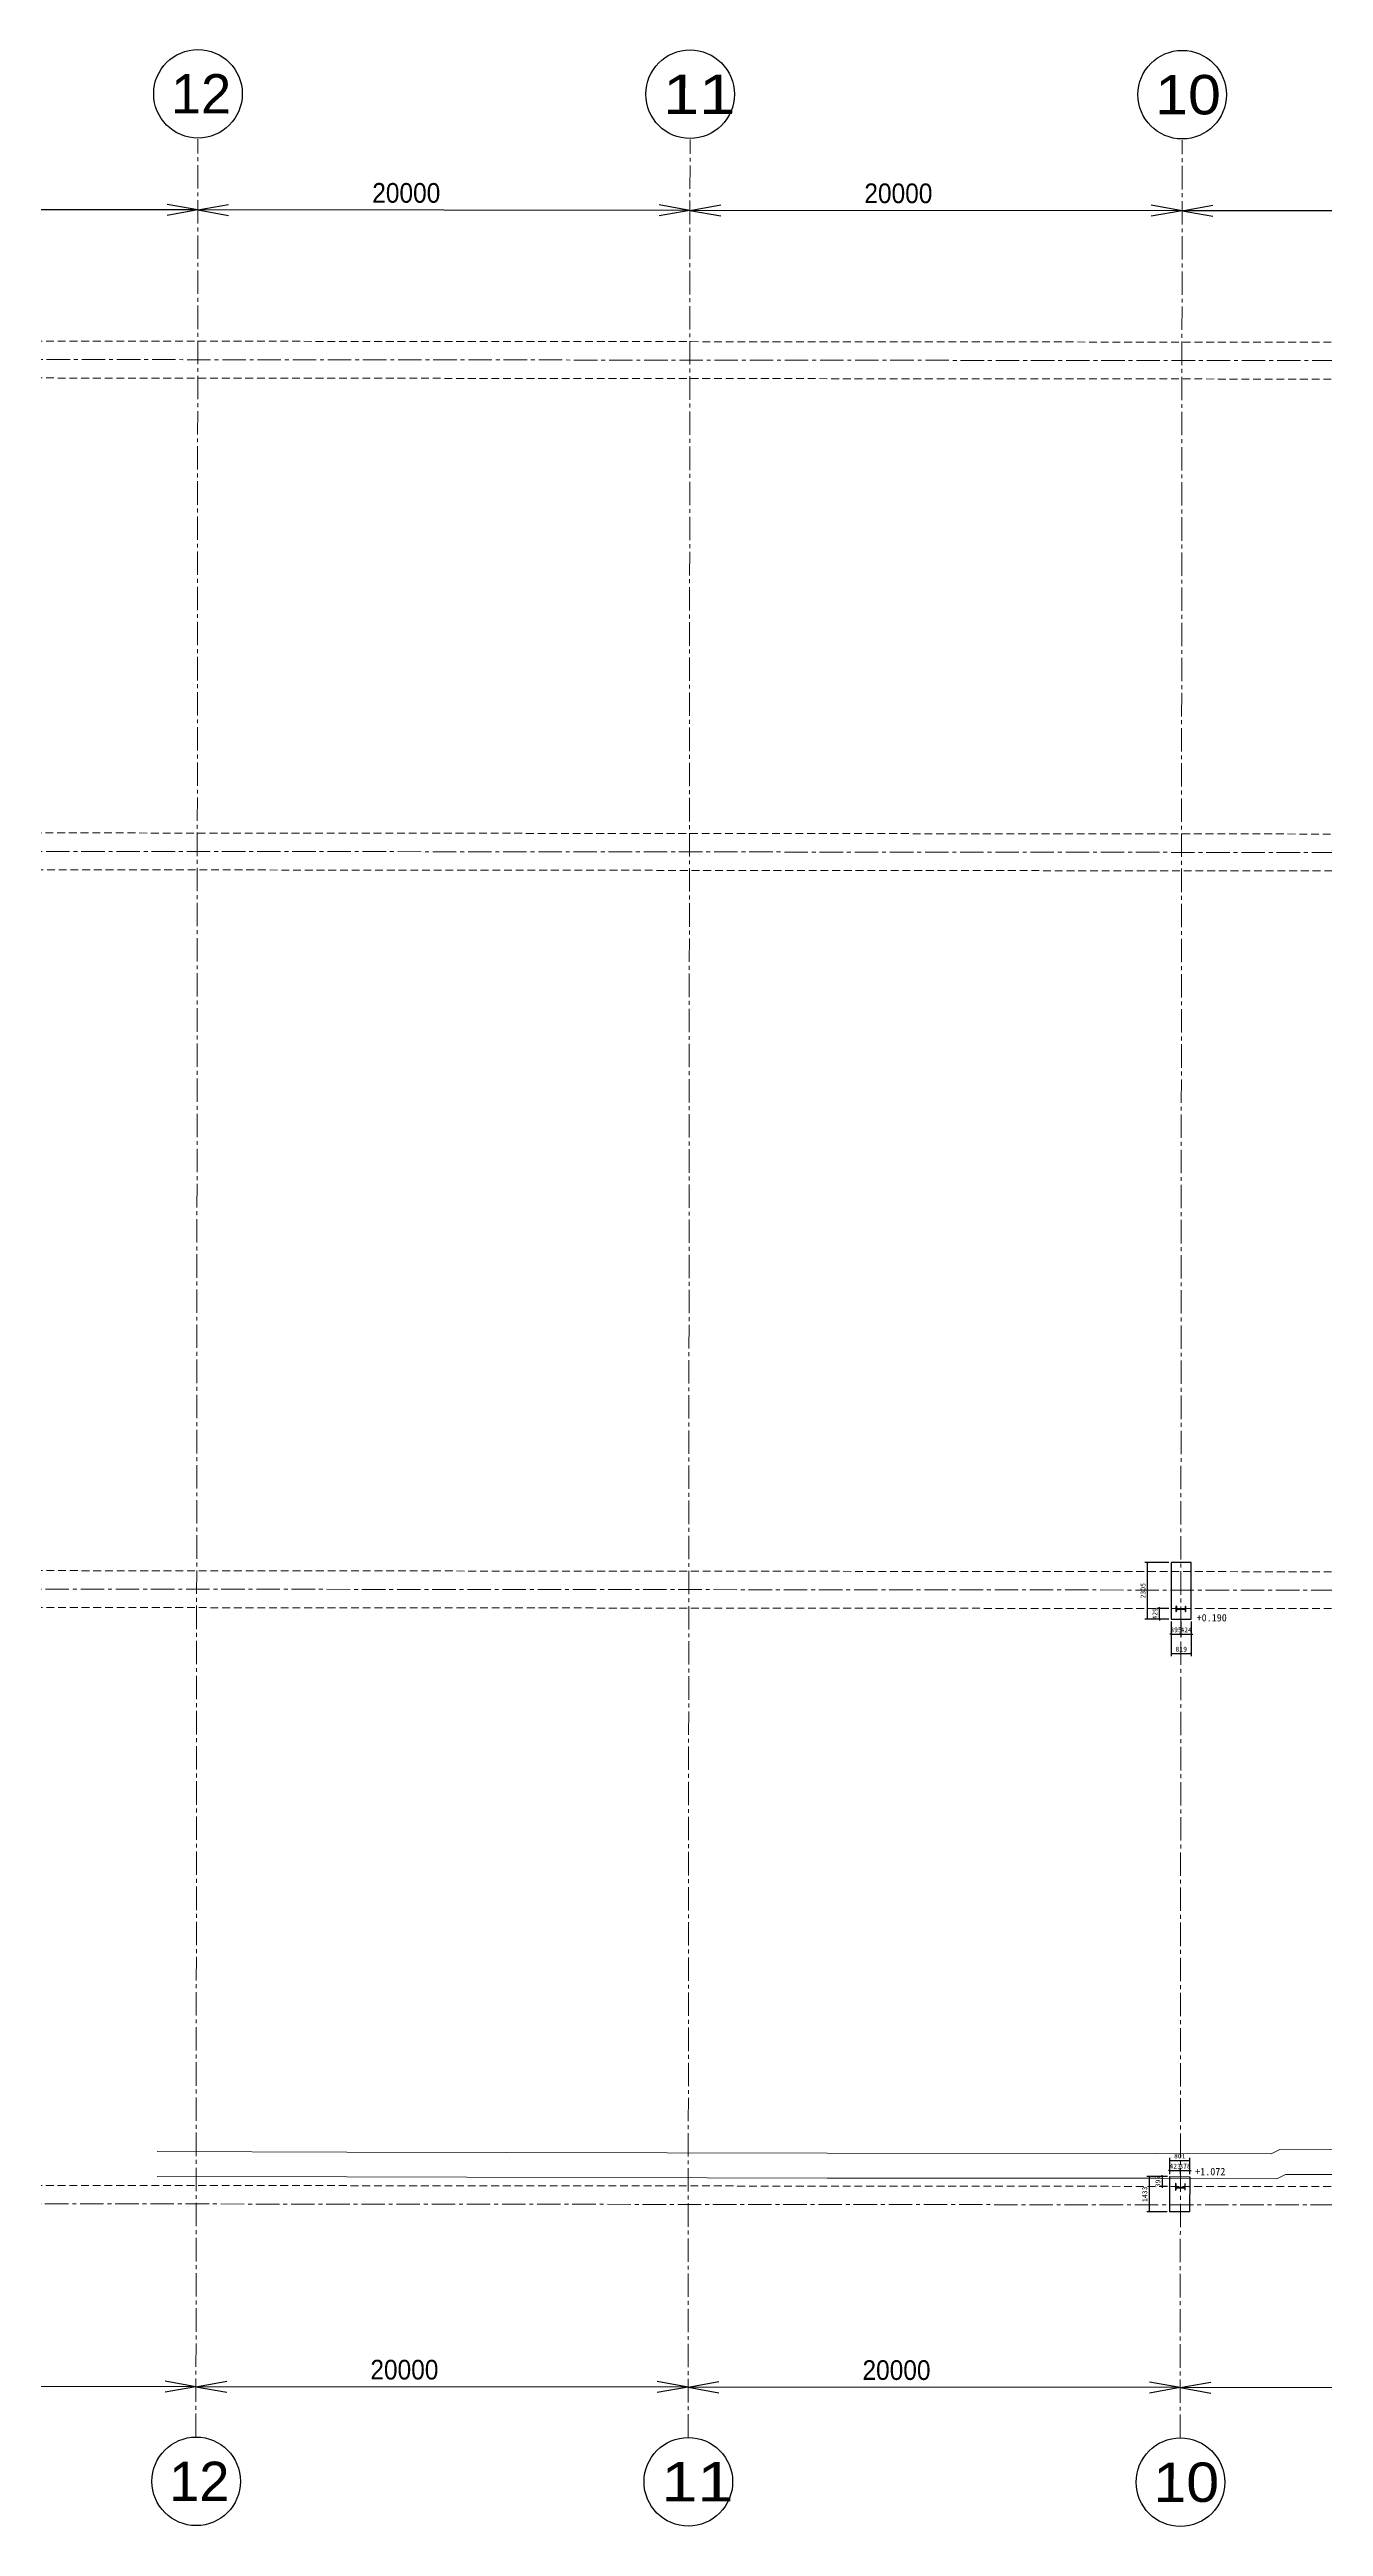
# Model space of a CAD drawing. Header units: millimetres. Extents: x -1487388 to 1863726, y -1887513 to 1367480.
# Drawn here: x -45978 to 5793, y -1440959 to -1340233 of the extents above; entities that cross this region are included whole.
import ezdxf
from ezdxf.enums import TextEntityAlignment as Align

# ---------------------------------------------------------------- set-up
doc = ezdxf.new("R2010")
doc.units = ezdxf.units.MM
doc.header["$LTSCALE"] = 50
doc.header["$PDMODE"] = 35
doc.header["$PDSIZE"] = -0.15
doc.linetypes.add('CENTER', pattern=[9.525, 6.35, -3.175])
doc.linetypes.add('CENTER2', pattern=[28.575, 19.05, -3.175, 3.175, -3.175])
doc.layers.add('一点鎖線', color=6, linetype='CENTER', lineweight=20)
doc.layers.add('注釈', color=9, linetype='Continuous', lineweight=25)
for name, color, linetype in [('上部鉄骨', 30, 'Continuous'), ('下部鉄骨', 3, 'Continuous'), ('基礎', 7, 'Continuous'), ('寸法', 7, 'Continuous'), ('現況', 7, 'Continuous'), ('通り芯', 7, 'Continuous')]:
    doc.layers.add(name, color=color, linetype=linetype)
doc.styles.add('MSゴシック', font='')
doc.styles.get("Standard").update_dxf_attribs({"font": 'MS UI Gothic.ttf'})
doc.styles.get('MSゴシック').set_extended_font_data('MS Gothic')
doc.dimstyles.new('DIM_200_MSゴシック', dxfattribs={"dimtxt": 200, "dimasz": 30, "dimexe": 100, "dimexo": 100, "dimgap": 80, "dimtad": 1, "dimdec": 0, "dimzin": 0, "dimdsep": 46, "dimtxsty": 'MSゴシック', "dimblk": 'DOT', "dimcen": 0, "dimclrd": 256, "dimclre": 256, "dimclrt": 7, "dimaunit": 1, "dimadec": 3, "dimazin": 0, "dimtfac": 1, "dimtdec": 0, "dimtix": 1, "dimtmove": 2, "dimatfit": 3, "dimldrblk": 'ORIGIN2', "dimfxl": 1, "dimtolj": 1, "dimtzin": 0, "dimarcsym": 0})

# ---------------------------------------------------------------- blocks, each defined once
blk = doc.blocks.new('_Dot')
at = {"color": 0, "linetype": 'ByBlock', "lineweight": -2}
blk.add_line((-0.5, 0), (-1, 0), dxfattribs=at)
at = {"color": 0, "linetype": 'ByBlock', "const_width": 0.5}
blk.add_lwpolyline([(-0.25, 0, 1), (0.25, 0, 1)], format="xyb", close=True, dxfattribs=at)
blk = doc.blocks.new('*D42')
at = {"layer": 'Defpoints', "color": 0, "transparency": 16777216}
for p in [(-444, -1426732), (-21, -1426487), (-21, -1426734)]:
    blk.add_point(p, dxfattribs=at)
at = {"layer": '寸法', "lineweight": -2, "transparency": 16777216}
for p, q in [((-474, -1426487), (-504, -1426487)), ((-444, -1426632), (-444, -1426387)), ((-444, -1426487), (-21, -1426487)), ((-21, -1426634), (-21, -1426387)), ((9, -1426487), (39, -1426487))]:
    blk.add_line(p, q, dxfattribs=at)
at = {"layer": '寸法', "lineweight": -2, "transparency": 16777216, "xscale": 30, "yscale": 30, "zscale": 30}
blk.add_blockref('_Dot', (-444, -1426487), dxfattribs=at)
at = {"layer": '寸法', "lineweight": -2, "transparency": 16777216, "xscale": 30, "yscale": 30, "zscale": 30, "rotation": 180}
blk.add_blockref('_Dot', (-21, -1426487), dxfattribs=at)
at = {"layer": '寸法', "color": 7, "transparency": 16777216, "insert": (-232, -1426307), "char_height": 200, "attachment_point": 5, "style": 'MSゴシック'}
blk.add_mtext('\\A1;423', dxfattribs=at)
blk = doc.blocks.new('_Origin2')
at = {"color": 0, "linetype": 'ByBlock', "lineweight": -2}
blk.add_line((-0.5, 0), (-1, 0), dxfattribs=at)
for radius in [0.5, 0.25]:
    blk.add_circle((0, 0), radius, dxfattribs=at)
blk = doc.blocks.new('*D43')
at = {"layer": 'Defpoints', "color": 0, "transparency": 16777216}
for p in [(-21, -1426734), (357, -1426487), (357, -1426736)]:
    blk.add_point(p, dxfattribs=at)
at = {"layer": '寸法', "lineweight": -2, "transparency": 16777216}
for p, q in [((-51, -1426487), (-81, -1426487)), ((-21, -1426634), (-21, -1426387)), ((-21, -1426487), (357, -1426487)), ((357, -1426636), (357, -1426387)), ((387, -1426487), (417, -1426487))]:
    blk.add_line(p, q, dxfattribs=at)
at = {"layer": '寸法', "lineweight": -2, "transparency": 16777216, "xscale": 30, "yscale": 30, "zscale": 30}
blk.add_blockref('_Dot', (-21, -1426487), dxfattribs=at)
at = {"layer": '寸法', "lineweight": -2, "transparency": 16777216, "xscale": 30, "yscale": 30, "zscale": 30, "rotation": 180}
blk.add_blockref('_Dot', (357, -1426487), dxfattribs=at)
at = {"layer": '寸法', "color": 7, "transparency": 16777216, "insert": (168, -1426307), "char_height": 200, "attachment_point": 5, "style": 'MSゴシック'}
blk.add_mtext('\\A1;378', dxfattribs=at)
blk = doc.blocks.new('*D44')
at = {"layer": 'Defpoints', "color": 0, "transparency": 16777216}
for p in [(-756, -1427129), (-444, -1426732), (-444, -1427129)]:
    blk.add_point(p, dxfattribs=at)
at = {"layer": '寸法', "lineweight": -2, "transparency": 16777216}
for p, q in [((-544, -1426732), (-856, -1426732)), ((-544, -1427129), (-856, -1427129)), ((-756, -1426702), (-756, -1426672)), ((-756, -1426732), (-756, -1427129)), ((-756, -1427159), (-756, -1427189))]:
    blk.add_line(p, q, dxfattribs=at)
at = {"layer": '寸法', "lineweight": -2, "transparency": 16777216, "xscale": 30, "yscale": 30, "zscale": 30}
for p, rotation in [((-756, -1426732), 270), ((-756, -1427129), 90)]:
    blk.add_blockref('_Dot', p, dxfattribs=dict(at, rotation=rotation))
at = {"layer": '寸法', "color": 7, "transparency": 16777216, "insert": (-936, -1426930), "char_height": 200, "attachment_point": 5, "rotation": 90, "style": 'MSゴシック'}
blk.add_mtext('\\A1;397', dxfattribs=at)
blk = doc.blocks.new('*D45')
at = {"layer": 'Defpoints', "color": 0, "transparency": 16777216}
for p in [(357, -1426074), (-444, -1426732), (357, -1426736)]:
    blk.add_point(p, dxfattribs=at)
at = {"layer": '寸法', "lineweight": -2, "transparency": 16777216}
for p, q in [((-444, -1426632), (-444, -1425974)), ((-414, -1426074), (327, -1426074)), ((357, -1426636), (357, -1425974))]:
    blk.add_line(p, q, dxfattribs=at)
at = {"layer": '寸法', "lineweight": -2, "transparency": 16777216, "xscale": 30, "yscale": 30, "zscale": 30, "rotation": 180}
blk.add_blockref('_Dot', (-444, -1426074), dxfattribs=at)
at = {"layer": '寸法', "lineweight": -2, "transparency": 16777216, "xscale": 30, "yscale": 30, "zscale": 30}
blk.add_blockref('_Dot', (357, -1426074), dxfattribs=at)
at = {"layer": '寸法', "color": 7, "transparency": 16777216, "insert": (-43, -1425894), "char_height": 200, "attachment_point": 5, "style": 'MSゴシック'}
blk.add_mtext('\\A1;801', dxfattribs=at)
blk = doc.blocks.new('*D127')
at = {"layer": 'Defpoints', "color": 0, "transparency": 16777216}
for p in [(-874, -1403629), (-396, -1404058), (-395, -1403629)]:
    blk.add_point(p, dxfattribs=at)
at = {"layer": '寸法', "lineweight": -2, "transparency": 16777216}
for p, q in [((-495, -1403629), (-974, -1403629)), ((-496, -1404058), (-974, -1404058)), ((-874, -1403599), (-874, -1403569)), ((-874, -1404058), (-874, -1403629)), ((-874, -1404088), (-874, -1404118))]:
    blk.add_line(p, q, dxfattribs=at)
at = {"layer": '寸法', "lineweight": -2, "transparency": 16777216, "xscale": 30, "yscale": 30, "zscale": 30}
for p, rotation in [((-874, -1403629), 270), ((-874, -1404058), 90)]:
    blk.add_blockref('_Dot', p, dxfattribs=dict(at, rotation=rotation))
at = {"layer": '寸法', "color": 7, "transparency": 16777216, "insert": (-1054, -1403844), "char_height": 200, "attachment_point": 5, "rotation": 90, "style": 'MSゴシック'}
blk.add_mtext('\\A1;429', dxfattribs=at)
blk = doc.blocks.new('*D128')
at = {"layer": 'Defpoints', "color": 0, "transparency": 16777216}
for p in [(-1359, -1401753), (-395, -1401753), (-396, -1404058)]:
    blk.add_point(p, dxfattribs=at)
at = {"layer": '寸法', "lineweight": -2, "transparency": 16777216}
for p, q in [((-495, -1401753), (-1459, -1401753)), ((-1359, -1404028), (-1359, -1401783)), ((-496, -1404058), (-1459, -1404058))]:
    blk.add_line(p, q, dxfattribs=at)
at = {"layer": '寸法', "lineweight": -2, "transparency": 16777216, "xscale": 30, "yscale": 30, "zscale": 30}
for p, rotation in [((-1359, -1401753), 90), ((-1359, -1404058), 270)]:
    blk.add_blockref('_Dot', p, dxfattribs=dict(at, rotation=rotation))
at = {"layer": '寸法', "color": 7, "transparency": 16777216, "insert": (-1539, -1402906), "char_height": 200, "attachment_point": 5, "rotation": 90, "style": 'MSゴシック'}
blk.add_mtext('\\A1;2305', dxfattribs=at)
blk = doc.blocks.new('*D129')
at = {"layer": 'Defpoints', "color": 0, "transparency": 16777216}
for p in [(-396, -1404058), (423, -1404059), (423, -1405464)]:
    blk.add_point(p, dxfattribs=at)
at = {"layer": '寸法', "lineweight": -2, "transparency": 16777216}
for p, q in [((-396, -1404158), (-396, -1405564)), ((423, -1404159), (423, -1405564)), ((-366, -1405464), (393, -1405464))]:
    blk.add_line(p, q, dxfattribs=at)
at = {"layer": '寸法', "lineweight": -2, "transparency": 16777216, "xscale": 30, "yscale": 30, "zscale": 30, "rotation": 180}
blk.add_blockref('_Dot', (-396, -1405464), dxfattribs=at)
at = {"layer": '寸法', "lineweight": -2, "transparency": 16777216, "xscale": 30, "yscale": 30, "zscale": 30}
blk.add_blockref('_Dot', (423, -1405464), dxfattribs=at)
at = {"layer": '寸法', "color": 7, "transparency": 16777216, "insert": (14, -1405284), "char_height": 200, "attachment_point": 5, "style": 'MSゴシック'}
blk.add_mtext('\\A1;819', dxfattribs=at)
blk = doc.blocks.new('*D130')
at = {"layer": 'Defpoints', "color": 0, "transparency": 16777216}
for p in [(-396, -1404058), (-1, -1404058), (-1, -1404677)]:
    blk.add_point(p, dxfattribs=at)
at = {"layer": '寸法', "lineweight": -2, "transparency": 16777216}
for p, q in [((-426, -1404677), (-456, -1404677)), ((-396, -1404158), (-396, -1404777)), ((-396, -1404677), (-1, -1404677)), ((-1, -1404158), (-1, -1404777)), ((29, -1404677), (59, -1404677))]:
    blk.add_line(p, q, dxfattribs=at)
at = {"layer": '寸法', "lineweight": -2, "transparency": 16777216, "xscale": 30, "yscale": 30, "zscale": 30}
blk.add_blockref('_Dot', (-396, -1404677), dxfattribs=at)
at = {"layer": '寸法', "lineweight": -2, "transparency": 16777216, "xscale": 30, "yscale": 30, "zscale": 30, "rotation": 180}
blk.add_blockref('_Dot', (-1, -1404677), dxfattribs=at)
at = {"layer": '寸法', "color": 7, "transparency": 16777216, "insert": (-198, -1404497), "char_height": 200, "attachment_point": 5, "style": 'MSゴシック'}
blk.add_mtext('\\A1;395', dxfattribs=at)
blk = doc.blocks.new('*D131')
at = {"layer": 'Defpoints', "color": 0, "transparency": 16777216}
for p in [(-1, -1404058), (423, -1404059), (423, -1404677)]:
    blk.add_point(p, dxfattribs=at)
at = {"layer": '寸法', "lineweight": -2, "transparency": 16777216}
for p, q in [((-31, -1404677), (-61, -1404677)), ((-1, -1404158), (-1, -1404777)), ((-1, -1404677), (423, -1404677)), ((423, -1404159), (423, -1404777)), ((453, -1404677), (483, -1404677))]:
    blk.add_line(p, q, dxfattribs=at)
at = {"layer": '寸法', "lineweight": -2, "transparency": 16777216, "xscale": 30, "yscale": 30, "zscale": 30}
blk.add_blockref('_Dot', (-1, -1404677), dxfattribs=at)
at = {"layer": '寸法', "lineweight": -2, "transparency": 16777216, "xscale": 30, "yscale": 30, "zscale": 30, "rotation": 180}
blk.add_blockref('_Dot', (423, -1404677), dxfattribs=at)
at = {"layer": '寸法', "color": 7, "transparency": 16777216, "insert": (211, -1404497), "char_height": 200, "attachment_point": 5, "style": 'MSゴシック'}
blk.add_mtext('\\A1;424', dxfattribs=at)
blk = doc.blocks.new('*D146')
at = {"layer": 'Defpoints', "color": 0, "transparency": 16777216}
for p in [(-444, -1426732), (-1287, -1428164), (-452, -1428164)]:
    blk.add_point(p, dxfattribs=at)
at = {"layer": '寸法', "lineweight": -2, "transparency": 16777216}
for p, q in [((-544, -1426732), (-1387, -1426732)), ((-1287, -1426762), (-1287, -1428134)), ((-552, -1428164), (-1387, -1428164))]:
    blk.add_line(p, q, dxfattribs=at)
at = {"layer": '寸法', "lineweight": -2, "transparency": 16777216, "xscale": 30, "yscale": 30, "zscale": 30}
for p, rotation in [((-1287, -1426732), 90), ((-1287, -1428164), 270)]:
    blk.add_blockref('_Dot', p, dxfattribs=dict(at, rotation=rotation))
at = {"layer": '寸法', "color": 7, "transparency": 16777216, "insert": (-1467, -1427448), "char_height": 200, "attachment_point": 5, "rotation": 90, "style": 'MSゴシック'}
blk.add_mtext('\\A1;1433', dxfattribs=at)

msp = doc.modelspace()

# ---------------------------------------------------------------- linework, layer by layer
at = {"layer": '一点鎖線'}
for p, q in [((-269955.9, -1351895.4), (203152.3, -1352305.3)), ((-269957.2, -1353395.4), (203151, -1353805.3)), ((-270933, -1371894.6), (203135, -1372305.3)), ((-270869.8, -1373394.7), (203133.7, -1373805.3)), ((-270894.5, -1401894.7), (203109, -1402305.3)), ((-270895.8, -1403394.7), (203107.7, -1403805.3)), ((-270916.2, -1426894.6), (203087.3, -1427305.3))]:
    msp.add_line(p, q, dxfattribs=at)
at = {"layer": '上部鉄骨'}
for p, q in [((-182.3, -1403538.9), (-194, -1403538.9)), ((-194, -1403538.9), (-194, -1403738.9)), ((-194, -1403738.9), (-182.3, -1403738.9)), ((-182.3, -1403538.9), (-182.3, -1403738.9)), ((-182.3, -1403632.9), (194.3, -1403632.9)), ((-182.3, -1403638.9), (194.3, -1403638.9)), ((-182.3, -1403644.9), (194.3, -1403644.9)), ((6, -1403644.9), (6, -1403632.9)), ((194.3, -1403738.9), (194.3, -1403538.9)), ((206, -1403538.9), (194.3, -1403538.9)), ((194.3, -1403738.9), (206, -1403738.9)), ((206, -1403738.9), (206, -1403538.9)), ((-208.2, -1427011.5), (-219.9, -1427011.5)), ((-219.9, -1427011.5), (-219.9, -1427263.4)), ((-219.9, -1427263.4), (-208.2, -1427263.4)), ((-208.2, -1427011.5), (-208.2, -1427263.4)), ((-208.2, -1427157.4), (168.4, -1427157.4)), ((-208.2, -1427163.4), (168.4, -1427163.4)), ((-208.2, -1427169.4), (168.4, -1427169.4)), ((-19.9, -1427169.4), (-19.9, -1427157.4)), ((168.4, -1427263.4), (168.4, -1427011.5)), ((180.1, -1427011.5), (168.4, -1427011.5)), ((168.4, -1427263.4), (180.1, -1427263.4)), ((180.1, -1427263.4), (180.1, -1427011.5))]:
    msp.add_line(p, q, dxfattribs=at)
at = {"layer": '下部鉄骨'}
for p, q in [((-188.3, -1403544.5), (-200, -1403544.5)), ((-200, -1403544.5), (-200, -1403744.5)), ((-200, -1403744.5), (-188.3, -1403744.5)), ((-188.3, -1403544.5), (-188.3, -1403744.5)), ((-188.3, -1403638.5), (188.3, -1403638.5)), ((-188.3, -1403644.5), (188.3, -1403644.5)), ((-188.3, -1403650.5), (188.3, -1403650.5)), ((0, -1403650.5), (0, -1403638.5)), ((188.3, -1403744.5), (188.3, -1403544.5)), ((200, -1403544.5), (188.3, -1403544.5)), ((188.3, -1403744.5), (200, -1403744.5)), ((200, -1403744.5), (200, -1403544.5)), ((-208.2, -1427027.1), (-219.9, -1427027.1)), ((-219.9, -1427027.1), (-219.9, -1427279)), ((-208.2, -1427027.1), (-219.9, -1427027.1)), ((-219.9, -1427027.1), (-219.9, -1427279)), ((-219.9, -1427279), (-208.2, -1427279)), ((-219.9, -1427279), (-208.2, -1427279)), ((-208.2, -1427027.1), (-208.2, -1427279)), ((-208.2, -1427027.1), (-208.2, -1427279)), ((-208.2, -1427173), (168.4, -1427173)), ((-208.2, -1427173), (168.4, -1427173)), ((-208.2, -1427179), (168.4, -1427179)), ((-208.2, -1427179), (168.4, -1427179)), ((-208.2, -1427185), (168.4, -1427185)), ((-208.2, -1427185), (168.4, -1427185)), ((-19.9, -1427185), (-19.9, -1427173)), ((-19.9, -1427185), (-19.9, -1427173)), ((168.4, -1427279), (168.4, -1427027.1)), ((180.1, -1427027.1), (168.4, -1427027.1)), ((168.4, -1427279), (168.4, -1427027.1)), ((180.1, -1427027.1), (168.4, -1427027.1)), ((168.4, -1427279), (180.1, -1427279)), ((168.4, -1427279), (180.1, -1427279)), ((180.1, -1427279), (180.1, -1427027.1)), ((180.1, -1427279), (180.1, -1427027.1))]:
    msp.add_line(p, q, dxfattribs=at)
at = {"layer": '基礎'}
for points in [[(-395.6, -1404058.3), (423.4, -1404058.5), (424.1, -1401753.7), (-394.8, -1401753.4)], [(-452, -1428164.2), (-444, -1426731.6), (357.4, -1426736), (349.4, -1428168.6)]]:
    msp.add_lwpolyline(points, close=True, dxfattribs=at)
at = {"layer": '寸法'}
for p, q in [((-39951.4, -1346754.3), (-41202.4, -1346528.4)), ((-39951.4, -1346754.3), (-38700, -1346530.6)), ((-19951.4, -1346771.6), (-21202.4, -1346545.8)), ((-19951.4, -1346771.6), (-18700, -1346547.9)), ((48.6, -1346789), (-1202.4, -1346563.1)), ((48.6, -1346789), (1300, -1346565.3)), ((-39951.4, -1346754.3), (-59951.4, -1346737)), ((-39951.4, -1346754.3), (-41202.8, -1346978)), ((-19951.4, -1346771.6), (-39951.4, -1346754.3)), ((-39951.4, -1346754.3), (-38700.4, -1346980.2)), ((-19951.4, -1346771.6), (-21202.8, -1346995.4)), ((48.6, -1346789), (-19951.4, -1346771.6)), ((-19951.4, -1346771.6), (-18700.4, -1346997.5)), ((48.6, -1346789), (-1202.8, -1347012.7)), ((20048.6, -1346806.3), (48.6, -1346789)), ((48.6, -1346789), (1299.6, -1347014.9)), ((-40028.1, -1435275.7), (-60028.1, -1435258.3)), ((-40028.1, -1435275.7), (-41279.5, -1435499.4)), ((-40028.1, -1435275.7), (-41279.1, -1435049.8)), ((-40028.1, -1435275.7), (-38776.7, -1435051.9)), ((-20028.1, -1435293), (-40028.1, -1435275.7)), ((-40028.1, -1435275.7), (-38777.1, -1435501.5)), ((-20028.1, -1435293), (-21279.5, -1435516.7)), ((-20028.1, -1435293), (-21279.1, -1435067.1)), ((-20028.1, -1435293), (-18776.7, -1435069.3)), ((-28.1, -1435310.3), (-20028.1, -1435293)), ((-20028.1, -1435293), (-18777.1, -1435518.9)), ((-28.1, -1435310.3), (-1279.5, -1435534)), ((-28.1, -1435310.3), (-1279.1, -1435084.4)), ((-28.1, -1435310.3), (1223.3, -1435086.6)), ((19971.9, -1435327.6), (-28.1, -1435310.3)), ((-28.1, -1435310.3), (1222.9, -1435536.2))]:
    msp.add_line(p, q, dxfattribs=at)
at = {"layer": '注釈', "color": 7}
for centre in [(-39947.3, -1342032.5), (-19947.3, -1342049.8), (52.7, -1342067.2), (-40019.3, -1439124.1), (-20019.3, -1439141.5), (-19.3, -1439158.8)]:
    msp.add_circle(centre, 1800, dxfattribs=at)
at = {"layer": '現況', "color": 140, "lineweight": 18}
for p, q in [((-33893.1, -1425737.1), (-41602.2, -1425716.7)), ((-14374, -1425780.8), (-33893.1, -1425737.1)), ((-1023.5, -1425787.9), (-14374, -1425780.8)), ((3664.1, -1425810.6), (-1023.5, -1425787.9)), ((4015.6, -1425634.9), (3664.1, -1425810.6)), ((29479.5, -1425685.3), (4015.6, -1425634.9)), ((-33895.3, -1426746), (-41604.9, -1426725.6)), ((-14375.4, -1426789.7), (-33895.3, -1426746)), ((-1026.2, -1426796.8), (-14375.4, -1426789.7)), ((3899.9, -1426820.7), (-1026.2, -1426796.8)), ((4252.7, -1426644.3), (3899.9, -1426820.7)), ((29477.3, -1426694.2), (4252.7, -1426644.3))]:
    msp.add_line(p, q, dxfattribs=at)
at = {"layer": '通り芯', "color": 8, "linetype": 'CENTER2', "lineweight": 13}
for p, q in [((-40029.9, -1437324.2), (-39948.9, -1343878.1)), ((-20029.9, -1437341.5), (-19948.9, -1343895.5)), ((-29.9, -1437358.8), (51.1, -1343912.8)), ((-276127.5, -1352640.1), (213436.6, -1353064.2)), ((-276144.8, -1372640.1), (213419.3, -1373064.2)), ((-276170.8, -1402640.1), (213393.3, -1403064.2)), ((-276192.4, -1427640), (213371.6, -1428064.2))]:
    msp.add_line(p, q, dxfattribs=at)

# ---------------------------------------------------------------- texts
at = {"layer": '寸法', "width": 0.929941}
for p in [(-32864.8, -1346460.4), (-12864.8, -1346477.7), (-32941.5, -1434981.7), (-12941.5, -1434999)]:
    msp.add_text('20000', height=800, rotation=359.950361, dxfattribs=at).set_placement(p)
at = {"layer": '注釈', "color": 7}
for s, width, p in [('12', 1.028572, (-41045.1, -1342831.6)), ('11', 1.234286, (-21045.1, -1342848.9)), ('10', 1.122078, (-1045.2, -1342866.2)), ('12', 1.028572, (-41117.1, -1439923.2)), ('11', 1.234286, (-21117.1, -1439940.5)), ('10', 1.122078, (-1117.1, -1439957.8))]:
    msp.add_text(s, height=1600, rotation=359.950361, dxfattribs=dict(at, width=width)).set_placement(p)
at = {"layer": '現況', "style": 'MSゴシック'}
for s, p in [('+0.190', (1252.9, -1404005.3, 189.9)), ('+1.072', (1194.3, -1426527.3, 1071.6))]:
    msp.add_text(s, height=300, dxfattribs=at).set_placement(p, align=Align.MIDDLE_CENTER)

# ---------------------------------------------------------------- dimensions: what is measured, and where the dimension line sits
at = {"layer": '寸法'}
for base, p1, p2, picture, middle in [((-1359.2, -1401753.4), (-395.6, -1404058.3), (-394.8, -1401753.4), '*D128', (-1539.2, -1402905.9)), ((-873.7, -1403629), (-395.6, -1404058.3), (-395.4, -1403629), '*D127', (-1053.7, -1403843.6)), ((-1286.6, -1428164.2), (-444, -1426731.6), (-452, -1428164.2), '*D146', (-1466.6, -1427447.9)), ((-755.9, -1427128.9), (-444, -1426731.6), (-444.4, -1427128.9), '*D44', (-935.9, -1426930.3))]:
    dim = msp.add_linear_dim(base=base, p1=p1, p2=p2, angle=90, dimstyle='DIM_200_MSゴシック', dxfattribs=at)
    dim.commit()
    dim.dimension.update_dxf_attribs({"geometry": picture, "text_midpoint": middle})
for base, p1, p2, picture, middle in [((-1, -1404677.4), (-395.6, -1404058.3), (-1, -1404058.4), '*D130', (-198.3, -1404497.4)), ((423.4, -1405463.9), (-395.6, -1404058.3), (423.4, -1404058.5), '*D129', (13.9, -1405283.9)), ((423.4, -1404677.4), (-1, -1404058.4), (423.4, -1404058.5), '*D131', (211.2, -1404497.4)), ((-20.7, -1426487), (-444, -1426731.6), (-20.7, -1426733.9), '*D42', (-232.3, -1426307)), ((357.4, -1426073.9), (-444, -1426731.6), (357.4, -1426736), '*D45', (-43.3, -1425893.9)), ((357.4, -1426487), (-20.7, -1426733.9), (357.4, -1426736), '*D43', (168.3, -1426307))]:
    dim = msp.add_linear_dim(base=base, p1=p1, p2=p2, dimstyle='DIM_200_MSゴシック', dxfattribs=at)
    dim.commit()
    dim.dimension.update_dxf_attribs({"geometry": picture, "text_midpoint": middle})

doc.saveas('drawing.dxf')
